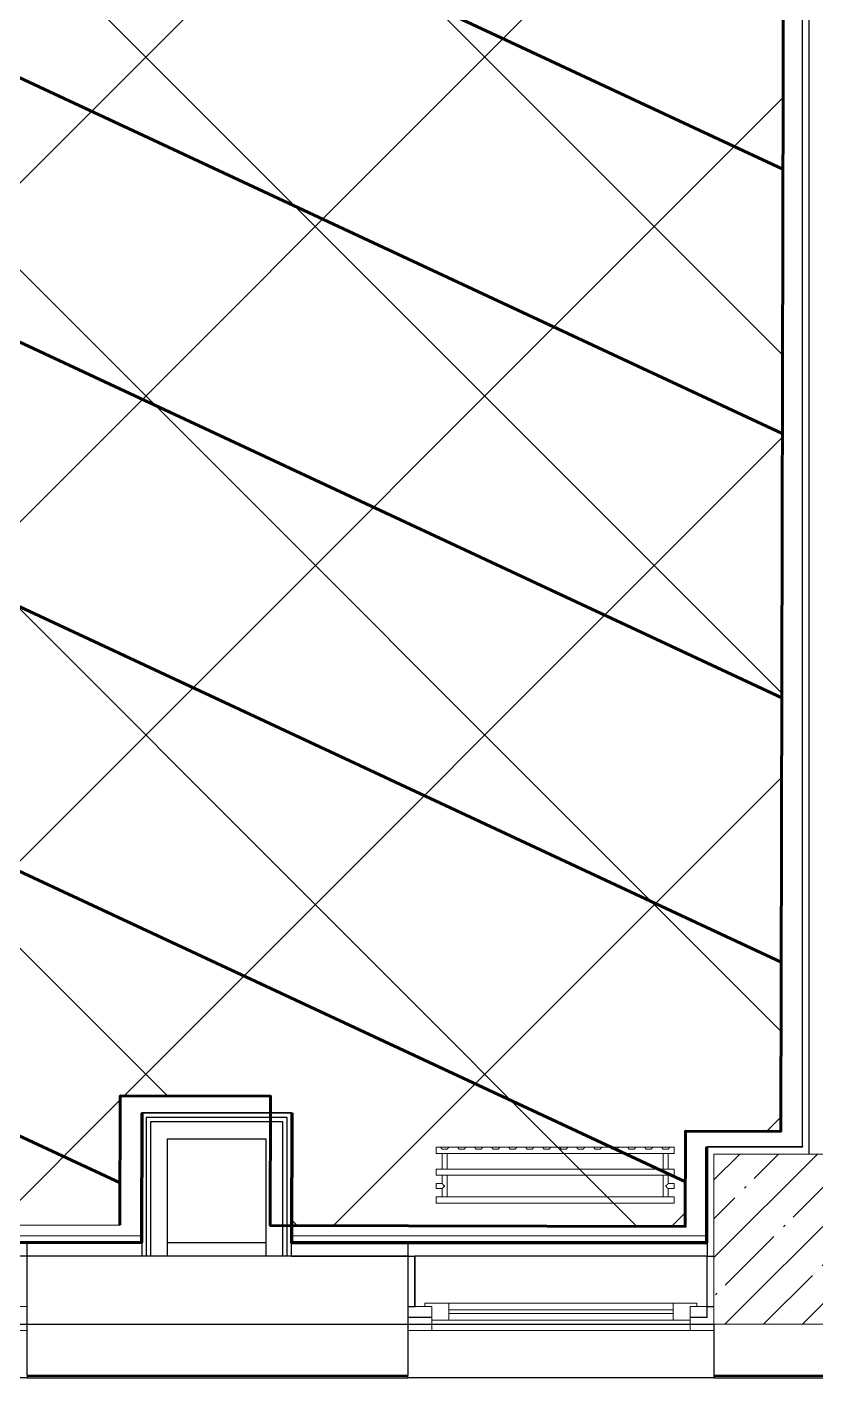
# Model space of a CAD drawing. Header units: millimetres. Extents: x -164500 to 426394, y -23753 to 102118.
# Drawn here: x 36035 to 38355, y -394 to 3577 of the extents above; entities that cross this region are included whole.
import ezdxf

# ---------------------------------------------------------------- set-up
doc = ezdxf.new("R2010")
doc.units = ezdxf.units.MM
for name, color, linetype, lineweight in [('0) шлифовка', 5, 'Continuous', 60), ('1.4) Плинтус ПЛ-4', 6, 'Continuous', 60), ('5.3) Л-7 Линолеум 4 вып', 230, 'Continuous', 30), ('7.7) Плинтус', 222, 'Continuous', 90), ('A-FLOR', 7, 'Continuous', 9), ('A-GLAZ', 7, 'Continuous', 9), ('A-GLAZ-1', 7, 'Continuous', 5), ('S-COLS-1', 7, 'Continuous', 5)]:
    doc.layers.add(name, color=color, linetype=linetype, lineweight=lineweight)
doc.layers.add('2) защита вин плитк', color=6, linetype='Continuous')
doc.layers.add('3.2.3) П-9', color=5, linetype='Continuous')
doc.layers.add('M-EQPM-1', color=7, linetype='Continuous', lineweight=9, true_color=0xb2b2b2)

# ---------------------------------------------------------------- blocks, each defined once
blk = doc.blocks.new('120_Окно_СКБ_2Ст - 120_Окно_СКБ_2Ст 2100х2500 _мал створка справа_-V53-Объем проектирования 1 этажа')
at = {"layer": 'A-GLAZ'}
for p, q in [((-1050, -127), (-1050, -57)), ((-1050, -57), (-980, -57)), ((-980, -57), (-980, -127)), ((150, -127), (150, -57)), ((150, -57), (220, -57)), ((220, -57), (220, -127)), ((980, -127), (980, -57)), ((980, -57), (1050, -57)), ((1050, -57), (1050, -127)), ((150, -87), (-980, -87)), ((-980, -87), (-980, -127)), ((-930, -137), (-930, -87)), ((100, -137), (100, -87)), ((150, -127), (150, -87)), ((980, -87), (220, -87)), ((220, -87), (220, -127)), ((270, -137), (270, -87)), ((930, -137), (930, -87)), ((980, -127), (980, -87)), ((-980, -127), (-1050, -127)), ((-980, -127), (-1000, -127)), ((-1000, -127), (-1000, -137)), ((-1000, -137), (170, -137)), ((170, -137), (-1000, -137)), ((220, -127), (150, -127)), ((170, -127), (150, -127)), ((170, -137), (170, -127)), ((220, -127), (200, -127)), ((200, -127), (200, -137)), ((200, -137), (1000, -137)), ((1000, -137), (200, -137)), ((1050, -127), (980, -127)), ((1000, -127), (980, -127)), ((1000, -137), (1000, -127))]:
    blk.add_line(p, q, dxfattribs=at)
at = {"layer": 'A-GLAZ-1'}
for p, q in [((1050, -57), (-1050, -57)), ((-930, -107), (100, -107)), ((100, -117), (-930, -117)), ((270, -107), (930, -107)), ((930, -117), (270, -117)), ((-1030, -127), (-1000, -127)), ((170.7, -127), (200, -127)), ((1000, -127), (1030, -127))]:
    blk.add_line(p, q, dxfattribs=at)
blk = doc.blocks.new('BSC_Колонна _Прямоугольная - 500х500-V96-Объем проектирования 1 этажа')
at = {"layer": 'S-COLS-1'}
h = blk.add_hatch(dxfattribs=at)
h.set_pattern_fill('FP_112', color=256, style=0, pattern_type=2)
h.set_pattern_definition([(45, (-38240, -150), (-114.04925, 114.04925), []), (45, (-38125.95, -150), (-114.04925, 114.04925), [201.613, -40.323, 6.706, -33.617])])
h.paths.add_polyline_path([(-250, -250), (250, -250), (250, 250), (-250, 250), (-250, -230.5)])
for p, q in [((250, 250), (-250, 250)), ((-250, 250), (-250, -250)), ((250, -250), (250, 250)), ((-250, -250), (250, -250))]:
    blk.add_line(p, q, dxfattribs=at)
blk = doc.blocks.new('120_Окно_СКБ_1Ст - 120_Окно_СКБ_1Ст 900х2500_h_-V152-Объем проектирования 1 этажа')
at = {"layer": 'A-GLAZ'}
for p, q in [((-450, -127), (-450, -57)), ((-450, -57), (-380, -57)), ((-380, -57), (-380, -127)), ((380, -127), (380, -57)), ((380, -57), (450, -57)), ((450, -57), (450, -127)), ((380, -87), (-380, -87)), ((-380, -87), (-380, -127)), ((-330, -137), (-330, -87)), ((330, -137), (330, -87)), ((380, -127), (380, -87)), ((-380, -127), (-450, -127)), ((-380, -127), (-400, -127)), ((-400, -127), (-400, -137)), ((-400, -137), (400, -137)), ((400, -137), (-400, -137)), ((450, -127), (380, -127)), ((400, -127), (380, -127)), ((400, -137), (400, -127))]:
    blk.add_line(p, q, dxfattribs=at)
at = {"layer": 'A-GLAZ-1'}
for p, q in [((450, -57), (-450, -57)), ((-330, -107), (330, -107)), ((330, -117), (-330, -117)), ((-430, -127), (-400, -127)), ((400, -127), (430, -127))]:
    blk.add_line(p, q, dxfattribs=at)
blk = doc.blocks.new('radiator_prado_classic_z_tip_30_po exemplyaru - Classic Z Тип 30-500-V225-Объем проектирования 1 этажа')
at = {"layer": 'M-EQPM-1'}
for p, q in [((0, 228), (0, 210)), ((700, 228), (0, 228)), ((0, 210), (0, 228)), ((0, 228), (12.5, 228)), ((0, 210), (700, 210)), ((17.8, 210), (0, 210)), ((12.5, 228), (37.5, 228)), ((37.5, 228), (12.5, 228)), ((12.5, 228), (37.5, 228)), ((12.5, 228), (17.5, 223)), ((12.5, 228), (17.5, 223)), ((32.5, 223), (17.5, 223)), ((17.5, 223), (32.5, 223)), ((17.5, 210), (17.5, 164)), ((17.5, 210), (17.5, 164)), ((17.8, 210), (17.5, 210)), ((17.5, 210), (17.8, 210)), ((17.8, 210), (17.5, 210)), ((17.5, 210), (32.5, 210)), ((32.2, 210), (17.8, 210)), ((17.8, 210), (30.3, 210)), ((30.3, 210), (17.8, 210)), ((30.3, 210), (32.2, 210)), ((32.2, 210), (30.3, 210)), ((32.5, 210), (32.2, 210)), ((32.2, 210), (32.5, 210)), ((32.5, 210), (32.2, 210)), ((667.8, 210), (32.2, 210)), ((32.5, 223), (37.5, 228)), ((37.5, 228), (32.5, 223)), ((32.5, 164), (32.5, 210)), ((32.5, 164), (32.5, 210)), ((37.5, 228), (62.5, 228)), ((62.5, 228), (87.5, 228)), ((87.5, 228), (62.5, 228)), ((62.5, 228), (87.5, 228)), ((62.5, 228), (67.5, 223)), ((62.5, 228), (67.5, 223)), ((82.5, 223), (67.5, 223)), ((67.5, 223), (82.5, 223)), ((82.5, 223), (87.5, 228)), ((87.5, 228), (82.5, 223)), ((87.5, 228), (112.5, 228)), ((112.5, 228), (137.5, 228)), ((137.5, 228), (112.5, 228)), ((112.5, 228), (137.5, 228)), ((112.5, 228), (117.5, 223)), ((112.5, 228), (117.5, 223)), ((132.5, 223), (117.5, 223)), ((117.5, 223), (132.5, 223)), ((132.5, 223), (137.5, 228)), ((137.5, 228), (132.5, 223)), ((137.5, 228), (162.5, 228)), ((162.5, 228), (187.5, 228)), ((187.5, 228), (162.5, 228)), ((162.5, 228), (187.5, 228)), ((162.5, 228), (167.5, 223)), ((162.5, 228), (167.5, 223)), ((182.5, 223), (167.5, 223)), ((167.5, 223), (182.5, 223)), ((182.5, 223), (187.5, 228)), ((187.5, 228), (182.5, 223)), ((187.5, 228), (212.5, 228)), ((212.5, 228), (237.5, 228)), ((237.5, 228), (212.5, 228)), ((212.5, 228), (237.5, 228)), ((212.5, 228), (217.5, 223)), ((212.5, 228), (217.5, 223)), ((232.5, 223), (217.5, 223)), ((217.5, 223), (232.5, 223)), ((232.5, 223), (237.5, 228)), ((237.5, 228), (232.5, 223)), ((237.5, 228), (262.5, 228)), ((262.5, 228), (287.5, 228)), ((287.5, 228), (262.5, 228)), ((262.5, 228), (287.5, 228)), ((262.5, 228), (267.5, 223)), ((262.5, 228), (267.5, 223)), ((282.5, 223), (267.5, 223)), ((267.5, 223), (282.5, 223)), ((282.5, 223), (287.5, 228)), ((287.5, 228), (282.5, 223)), ((287.5, 228), (312.5, 228)), ((312.5, 228), (337.5, 228)), ((337.5, 228), (312.5, 228)), ((312.5, 228), (337.5, 228)), ((312.5, 228), (317.5, 223)), ((312.5, 228), (317.5, 223)), ((332.5, 223), (317.5, 223)), ((317.5, 223), (332.5, 223)), ((332.5, 223), (337.5, 228)), ((337.5, 228), (332.5, 223)), ((337.5, 228), (362.5, 228)), ((362.5, 228), (387.5, 228)), ((387.5, 228), (362.5, 228)), ((362.5, 228), (387.5, 228)), ((362.5, 228), (367.5, 223)), ((362.5, 228), (367.5, 223)), ((382.5, 223), (367.5, 223)), ((367.5, 223), (382.5, 223)), ((382.5, 223), (387.5, 228)), ((387.5, 228), (382.5, 223)), ((387.5, 228), (412.5, 228)), ((412.5, 228), (437.5, 228)), ((437.5, 228), (412.5, 228)), ((412.5, 228), (437.5, 228)), ((412.5, 228), (417.5, 223)), ((412.5, 228), (417.5, 223)), ((432.5, 223), (417.5, 223)), ((417.5, 223), (432.5, 223)), ((432.5, 223), (437.5, 228)), ((437.5, 228), (432.5, 223)), ((437.5, 228), (462.5, 228)), ((462.5, 228), (487.5, 228)), ((487.5, 228), (462.5, 228)), ((462.5, 228), (487.5, 228)), ((462.5, 228), (467.5, 223)), ((462.5, 228), (467.5, 223)), ((482.5, 223), (467.5, 223)), ((467.5, 223), (482.5, 223)), ((482.5, 223), (487.5, 228)), ((487.5, 228), (482.5, 223)), ((487.5, 228), (512.5, 228)), ((512.5, 228), (537.5, 228)), ((537.5, 228), (512.5, 228)), ((512.5, 228), (537.5, 228)), ((512.5, 228), (517.5, 223)), ((512.5, 228), (517.5, 223)), ((532.5, 223), (517.5, 223)), ((517.5, 223), (532.5, 223)), ((532.5, 223), (537.5, 228)), ((537.5, 228), (532.5, 223)), ((537.5, 228), (562.5, 228)), ((562.5, 228), (587.5, 228)), ((587.5, 228), (562.5, 228)), ((562.5, 228), (587.5, 228)), ((562.5, 228), (567.5, 223)), ((562.5, 228), (567.5, 223)), ((582.5, 223), (567.5, 223)), ((567.5, 223), (582.5, 223)), ((582.5, 223), (587.5, 228)), ((587.5, 228), (582.5, 223)), ((587.5, 228), (612.5, 228)), ((612.5, 228), (637.5, 228)), ((637.5, 228), (612.5, 228)), ((612.5, 228), (637.5, 228)), ((612.5, 228), (617.5, 223)), ((617.5, 223), (612.5, 228)), ((632.5, 223), (617.5, 223)), ((617.5, 223), (632.5, 223)), ((632.5, 223), (637.5, 228)), ((637.5, 228), (632.5, 223)), ((637.5, 228), (662.5, 228)), ((662.5, 228), (687.5, 228)), ((687.5, 228), (662.5, 228)), ((662.5, 228), (687.5, 228)), ((662.5, 228), (667.5, 223)), ((662.5, 228), (667.5, 223)), ((682.5, 223), (667.5, 223)), ((667.5, 223), (682.5, 223)), ((667.5, 210), (667.5, 164)), ((667.5, 210), (667.5, 164)), ((667.8, 210), (667.5, 210)), ((667.5, 210), (682.5, 210)), ((667.8, 210), (667.5, 210)), ((667.5, 210), (667.8, 210)), ((668.5, 210), (667.8, 210)), ((682.2, 210), (667.8, 210)), ((667.8, 210), (682.2, 210)), ((669.7, 210), (668.5, 210)), ((671.2, 210), (669.7, 210)), ((673.1, 210), (671.2, 210)), ((682.2, 210), (673.1, 210)), ((682.5, 210), (682.2, 210)), ((682.5, 210), (682.2, 210)), ((682.2, 210), (682.5, 210)), ((700, 210), (682.2, 210)), ((682.5, 223), (687.5, 228)), ((687.5, 228), (682.5, 223)), ((682.5, 164), (682.5, 210)), ((682.5, 164), (682.5, 210)), ((687.5, 228), (700, 228)), ((700, 210), (700, 228)), ((700, 228), (700, 210)), ((700, 164), (0, 164)), ((0, 164), (0, 146)), ((0, 146), (0, 164)), ((0, 164), (17.8, 164)), ((17.8, 164), (17.5, 164)), ((17.5, 164), (17.8, 164)), ((17.8, 164), (17.5, 164)), ((17.5, 164), (32.5, 164)), ((32.2, 164), (17.8, 164)), ((17.8, 164), (19.7, 164)), ((19.7, 164), (17.8, 164)), ((19.7, 164), (32.2, 164)), ((21.3, 164), (19.7, 164)), ((23.1, 164), (21.3, 164)), ((32.2, 164), (23.1, 164)), ((32.5, 164), (32.2, 164)), ((32.2, 164), (32.5, 164)), ((32.5, 164), (32.2, 164)), ((32.2, 164), (667.8, 164)), ((667.8, 164), (667.5, 164)), ((667.5, 164), (682.5, 164)), ((667.8, 164), (667.5, 164)), ((667.5, 164), (667.8, 164)), ((671.2, 164), (667.8, 164)), ((682.2, 164), (667.8, 164)), ((667.8, 164), (669.7, 164)), ((669.7, 164), (673.1, 164)), ((675, 164), (671.2, 164)), ((673.1, 164), (682.2, 164)), ((678.7, 164), (675, 164)), ((682.2, 164), (678.7, 164)), ((682.5, 164), (682.2, 164)), ((682.5, 164), (682.2, 164)), ((682.2, 164), (682.5, 164)), ((682.2, 164), (700, 164)), ((700, 146), (700, 164)), ((700, 164), (700, 146)), ((0, 146), (700, 146)), ((18.5, 146), (0, 146)), ((17.5, 121.5), (0, 121.5)), ((17.5, 121.5), (0, 121.5)), ((0, 121.5), (0, 120.5)), ((0, 106.5), (0, 121.5)), ((0, 120.5), (0, 107.5)), ((0, 120.5), (0, 119.3)), ((0, 114), (0, 120.5)), ((0, 120.5), (0, 120.5)), ((0, 119.3), (0, 117.8)), ((17.5, 146), (17.5, 121.5)), ((17.5, 146), (17.5, 121.5)), ((17.5, 146), (18.5, 146)), ((18.5, 146), (17.5, 146)), ((17.5, 146), (18.5, 146)), ((32.5, 146), (17.5, 146)), ((18.5, 146), (32.2, 146)), ((31.5, 146), (18.5, 146)), ((18.5, 146), (26.9, 146)), ((26.9, 146), (30.3, 146)), ((30.3, 146), (32.2, 146)), ((32.2, 146), (31.5, 146)), ((32.2, 146), (32.5, 146)), ((32.5, 146), (32.2, 146)), ((32.2, 146), (32.5, 146)), ((667.8, 146), (32.2, 146)), ((32.5, 82), (32.5, 146)), ((32.5, 82), (32.5, 146)), ((667.5, 146), (667.5, 82)), ((667.5, 146), (667.5, 82)), ((667.5, 146), (667.8, 146)), ((682.5, 146), (667.5, 146)), ((667.5, 146), (667.8, 146)), ((667.8, 146), (667.5, 146)), ((667.8, 146), (680.3, 146)), ((667.8, 146), (681.5, 146)), ((669.7, 146), (667.8, 146)), ((673.1, 146), (669.7, 146)), ((675, 146), (673.1, 146)), ((678.7, 146), (675, 146)), ((680.3, 146), (678.7, 146)), ((680.3, 146), (681.5, 146)), ((681.5, 146), (680.3, 146)), ((681.5, 146), (682.5, 146)), ((681.5, 146), (682.5, 146)), ((682.5, 146), (681.5, 146)), ((700, 146), (681.5, 146)), ((682.5, 121.5), (682.5, 146)), ((682.5, 121.5), (682.5, 146)), ((700, 121.5), (682.5, 121.5)), ((700, 121.5), (682.5, 121.5)), ((700, 121.5), (700, 106.5)), ((700, 120.5), (700, 121.5)), ((700, 121.5), (700, 120.5)), ((700, 120.5), (700, 121.5)), ((700, 107.5), (700, 120.5)), ((700, 120.5), (700, 107.5)), ((700, 107.5), (700, 120.5)), ((0, 117.8), (0, 114)), ((0, 114), (0, 110.3)), ((0, 107.5), (0, 114)), ((0, 110.3), (0, 108.7)), ((0, 108.7), (0, 107.5)), ((0, 107.5), (0, 106.5)), ((0, 107.5), (0, 107.5)), ((0, 106.5), (17.5, 106.5)), ((0, 106.5), (17.5, 106.5)), ((700, 82), (0, 82)), ((0, 82), (0, 64)), ((0, 64), (0, 82)), ((0, 82), (18.5, 82)), ((17.5, 106.5), (17.5, 82)), ((17.5, 106.5), (17.5, 82)), ((18.5, 82), (17.5, 82)), ((17.5, 82), (18.5, 82)), ((18.5, 82), (17.5, 82)), ((17.5, 82), (32.5, 82)), ((32.2, 82), (18.5, 82)), ((18.5, 82), (19.7, 82)), ((19.7, 82), (18.5, 82)), ((19.7, 82), (32.2, 82)), ((32.2, 82), (19.7, 82)), ((32.5, 82), (32.2, 82)), ((32.2, 82), (32.5, 82)), ((32.5, 82), (32.2, 82)), ((32.2, 82), (667.8, 82)), ((667.8, 82), (667.5, 82)), ((667.5, 82), (682.5, 82)), ((667.8, 82), (667.5, 82)), ((667.5, 82), (667.8, 82)), ((681.5, 82), (667.8, 82)), ((681.5, 82), (667.8, 82)), ((667.8, 82), (681.5, 82)), ((682.5, 82), (681.5, 82)), ((682.5, 82), (681.5, 82)), ((681.5, 82), (682.5, 82)), ((681.5, 82), (700, 82)), ((682.5, 82), (682.5, 106.5)), ((682.5, 106.5), (700, 106.5)), ((682.5, 82), (682.5, 106.5)), ((682.5, 106.5), (700, 106.5)), ((700, 106.5), (700, 107.5)), ((700, 107.5), (700, 106.5)), ((700, 106.5), (700, 107.5)), ((700, 64), (700, 82)), ((700, 82), (700, 64)), ((700, 64), (0, 64)), ((0, 64), (700, 64))]:
    blk.add_line(p, q, dxfattribs=at)
for points, knots in [([(18.5, 120.5), (18.4, 120.6), (18.3, 120.7), (18.1, 120.9), (17.9, 121.1), (17.8, 121.2), (17.7, 121.3), (17.5, 121.5), (17.5, 121.5), (17.5, 121.5)], [0.7142857, 0.7142857, 0.7142857, 0.7142857, 0.75, 0.7857143, 0.8214286, 0.8571429, 0.8928571, 0.9285714, 1, 1, 1, 1]), ([(17.5, 121.5), (17.5, 121.5), (17.5, 121.5), (17.7, 121.3), (17.8, 121.2), (17.9, 121.1), (18.1, 120.9), (18.3, 120.7), (18.4, 120.6), (18.5, 120.5)], [0, 0, 0, 0, 0.0714286, 0.1071429, 0.1428571, 0.1785714, 0.2142857, 0.25, 0.2857143, 0.2857143, 0.2857143, 0.2857143]), ([(17.5, 121.5), (17.5, 121.5), (17.5, 121.5), (17.7, 121.3), (17.8, 121.2), (17.9, 121.1), (18.1, 120.9), (18.3, 120.7), (18.4, 120.6), (18.5, 120.5)], [0, 0, 0, 0, 0.0714286, 0.1071429, 0.1428571, 0.1785714, 0.2142857, 0.25, 0.2857143, 0.2857143, 0.2857143, 0.2857143]), ([(25, 114), (24.5, 114.5), (23.6, 115.4), (22.4, 116.6), (21.6, 117.4), (21.1, 117.9), (20.8, 118.2), (20.5, 118.5), (20.2, 118.8), (19.8, 119.1), (19.6, 119.4), (19.3, 119.7), (19, 120), (18.7, 120.3), (18.5, 120.5), (18.3, 120.7), (18.1, 120.9), (17.9, 121.1), (17.8, 121.2), (17.7, 121.3), (17.5, 121.5), (17.5, 121.5), (17.5, 121.5)], [0, 0, 0, 0, 0.142857, 0.285714, 0.357143, 0.392857, 0.428571, 0.464286, 0.5, 0.535714, 0.571429, 0.607143, 0.642857, 0.678571, 0.714286, 0.75, 0.785714, 0.821429, 0.857143, 0.892857, 0.928571, 1, 1, 1, 1]), ([(22.1, 116.9), (21.9, 117.1), (21.6, 117.4), (21.1, 117.9), (20.8, 118.2), (20.5, 118.5), (20.2, 118.8), (19.9, 119.2), (19.7, 119.3), (19.6, 119.4)], [0.2857143, 0.2857143, 0.2857143, 0.2857143, 0.3571429, 0.3928571, 0.4285714, 0.4642857, 0.5, 0.5357143, 0.5714286, 0.5714286, 0.5714286, 0.5714286]), ([(19.6, 119.4), (19.7, 119.3), (19.9, 119.2), (20.3, 118.7), (20.7, 118.3), (21.1, 117.9), (21.6, 117.4), (21.9, 117.1), (22.1, 116.9)], [0.4285714, 0.4285714, 0.4285714, 0.4285714, 0.4642857, 0.5, 0.5714286, 0.6071429, 0.6428571, 0.7142857, 0.7142857, 0.7142857, 0.7142857]), ([(19.6, 119.4), (19.7, 119.3), (19.8, 119.1), (20.3, 118.7), (20.7, 118.3), (21.1, 117.9), (21.6, 117.4), (21.9, 117.1), (22.1, 116.9)], [0.4285714, 0.4285714, 0.4285714, 0.4285714, 0.4642857, 0.5, 0.5714286, 0.6071429, 0.6428571, 0.7142857, 0.7142857, 0.7142857, 0.7142857]), ([(675, 114), (675.5, 114.5), (676.4, 115.4), (677.6, 116.6), (678.4, 117.4), (678.9, 117.9), (679.2, 118.2), (679.5, 118.5), (679.8, 118.8), (680.1, 119.2), (680.4, 119.4), (680.7, 119.7), (681, 120), (681.3, 120.3), (681.5, 120.5), (681.7, 120.7), (681.9, 120.9), (682.1, 121.1), (682.2, 121.2), (682.3, 121.3), (682.5, 121.5), (682.5, 121.5), (682.5, 121.5)], [0, 0, 0, 0, 0.142857, 0.285714, 0.357143, 0.392857, 0.428571, 0.464286, 0.5, 0.535714, 0.571429, 0.607143, 0.642857, 0.678571, 0.714286, 0.75, 0.785714, 0.821429, 0.857143, 0.892857, 0.928571, 1, 1, 1, 1]), ([(677.9, 116.9), (678.1, 117.1), (678.4, 117.4), (678.9, 117.9), (679.2, 118.2), (679.5, 118.5), (679.8, 118.8), (680.1, 119.2), (680.3, 119.3), (680.4, 119.4)], [0.2857143, 0.2857143, 0.2857143, 0.2857143, 0.3571429, 0.3928571, 0.4285714, 0.4642857, 0.5, 0.5357143, 0.5714286, 0.5714286, 0.5714286, 0.5714286]), ([(680.4, 119.4), (680.3, 119.3), (680.1, 119.2), (679.7, 118.7), (679.4, 118.4), (679.2, 118.2)], [0.4285714, 0.4285714, 0.4285714, 0.4285714, 0.4642857, 0.5, 0.5714286, 0.5714286, 0.5714286, 0.5714286]), ([(680.4, 119.4), (680.3, 119.3), (680.1, 119.2), (679.7, 118.7), (679.4, 118.4), (679.2, 118.2)], [0.4285714, 0.4285714, 0.4285714, 0.4285714, 0.4642857, 0.5, 0.5714286, 0.5714286, 0.5714286, 0.5714286]), ([(682.5, 121.5), (682.5, 121.5), (682.5, 121.5), (682.3, 121.3), (682.2, 121.2), (682.1, 121.1), (681.9, 120.9), (681.7, 120.7), (681.6, 120.6), (681.5, 120.5)], [0, 0, 0, 0, 0.0714286, 0.1071429, 0.1428571, 0.1785714, 0.2142857, 0.25, 0.2857143, 0.2857143, 0.2857143, 0.2857143]), ([(682.5, 121.5), (682.5, 121.5), (682.5, 121.5), (682.3, 121.3), (682.2, 121.2), (682.1, 121.1), (681.9, 120.9), (681.7, 120.7), (681.6, 120.6), (681.5, 120.5)], [0, 0, 0, 0, 0.0714286, 0.1071429, 0.1428571, 0.1785714, 0.2142857, 0.25, 0.2857143, 0.2857143, 0.2857143, 0.2857143]), ([(681.5, 120.5), (681.6, 120.6), (681.7, 120.7), (681.9, 120.9), (682.1, 121.1), (682.2, 121.2), (682.3, 121.3), (682.5, 121.5), (682.5, 121.5), (682.5, 121.5)], [0.7142857, 0.7142857, 0.7142857, 0.7142857, 0.75, 0.7857143, 0.8214286, 0.8571429, 0.8928571, 0.9285714, 1, 1, 1, 1]), ([(17.5, 106.5), (17.5, 106.5), (17.5, 106.5), (17.7, 106.7), (17.8, 106.8), (17.9, 106.9), (18.1, 107.1), (18.3, 107.3), (18.5, 107.5), (18.7, 107.7), (19, 108), (19.3, 108.3), (19.6, 108.6), (19.8, 108.9), (20.3, 109.3), (20.7, 109.7), (21.1, 110.1), (21.6, 110.6), (22.4, 111.4), (23.6, 112.6), (24.5, 113.5), (25, 114)], [0, 0, 0, 0, 0.071429, 0.107143, 0.142857, 0.178571, 0.214286, 0.25, 0.285714, 0.321429, 0.357143, 0.392857, 0.428571, 0.464286, 0.5, 0.571429, 0.607143, 0.642857, 0.714286, 0.857143, 1, 1, 1, 1]), ([(17.5, 106.5), (17.5, 106.5), (17.5, 106.5), (17.7, 106.7), (17.8, 106.8), (17.9, 106.9), (18.1, 107.1), (18.3, 107.3), (18.4, 107.4), (18.5, 107.5)], [0, 0, 0, 0, 0.0714286, 0.1071429, 0.1428571, 0.1785714, 0.2142857, 0.25, 0.2857143, 0.2857143, 0.2857143, 0.2857143]), ([(18.5, 107.5), (18.4, 107.4), (18.3, 107.3), (18.1, 107.1), (17.9, 106.9), (17.8, 106.8), (17.7, 106.7), (17.5, 106.5), (17.5, 106.5), (17.5, 106.5)], [0.7142857, 0.7142857, 0.7142857, 0.7142857, 0.75, 0.7857143, 0.8214286, 0.8571429, 0.8928571, 0.9285714, 1, 1, 1, 1]), ([(18.5, 107.5), (18.4, 107.4), (18.3, 107.3), (18.1, 107.1), (17.9, 106.9), (17.8, 106.8), (17.7, 106.7), (17.5, 106.5), (17.5, 106.5), (17.5, 106.5)], [0.7142857, 0.7142857, 0.7142857, 0.7142857, 0.75, 0.7857143, 0.8214286, 0.8571429, 0.8928571, 0.9285714, 1, 1, 1, 1]), ([(19.6, 108.6), (19.7, 108.7), (19.9, 108.8), (20.3, 109.3), (20.7, 109.7), (21.1, 110.1), (21.6, 110.6), (21.9, 110.9), (22.1, 111.1)], [0.4285714, 0.4285714, 0.4285714, 0.4285714, 0.4642857, 0.5, 0.5714286, 0.6071429, 0.6428571, 0.7142857, 0.7142857, 0.7142857, 0.7142857]), ([(22.1, 111.1), (21.9, 110.9), (21.6, 110.6), (21.1, 110.1), (20.8, 109.8), (20.5, 109.5), (20.2, 109.2), (19.9, 108.8), (19.7, 108.7), (19.6, 108.6)], [0.2857143, 0.2857143, 0.2857143, 0.2857143, 0.3571429, 0.3928571, 0.4285714, 0.4642857, 0.5, 0.5357143, 0.5714286, 0.5714286, 0.5714286, 0.5714286]), ([(22.1, 111.1), (21.9, 110.9), (21.6, 110.6), (21.1, 110.1), (20.8, 109.8), (20.5, 109.5), (20.2, 109.2), (19.8, 108.9), (19.7, 108.7), (19.6, 108.6)], [0.2857143, 0.2857143, 0.2857143, 0.2857143, 0.3571429, 0.3928571, 0.4285714, 0.4642857, 0.5, 0.5357143, 0.5714286, 0.5714286, 0.5714286, 0.5714286]), ([(682.5, 106.5), (682.5, 106.5), (682.5, 106.5), (682.3, 106.7), (682.2, 106.8), (682.1, 106.9), (681.9, 107.1), (681.7, 107.3), (681.5, 107.5), (681.3, 107.7), (681, 108), (680.7, 108.3), (680.4, 108.6), (680.1, 108.8), (679.7, 109.3), (679.3, 109.7), (678.9, 110.1), (678.4, 110.6), (677.6, 111.4), (676.4, 112.6), (675.5, 113.5), (675, 114)], [0, 0, 0, 0, 0.071429, 0.107143, 0.142857, 0.178571, 0.214286, 0.25, 0.285714, 0.321429, 0.357143, 0.392857, 0.428571, 0.464286, 0.5, 0.571429, 0.607143, 0.642857, 0.714286, 0.857143, 1, 1, 1, 1]), ([(679.2, 118.2), (679.1, 118.1), (678.9, 117.9), (678.4, 117.4), (678.1, 117.1), (677.9, 116.9)], [0.5714286, 0.5714286, 0.5714286, 0.5714286, 0.6071429, 0.6428571, 0.7142857, 0.7142857, 0.7142857, 0.7142857]), ([(679.2, 118.2), (679.1, 118.1), (678.9, 117.9), (678.4, 117.4), (678.1, 117.1), (677.9, 116.9)], [0.5714286, 0.5714286, 0.5714286, 0.5714286, 0.6071429, 0.6428571, 0.7142857, 0.7142857, 0.7142857, 0.7142857]), ([(677.9, 111.1), (678.1, 110.9), (678.4, 110.6), (678.9, 110.1), (679.2, 109.8), (679.5, 109.5), (679.8, 109.2), (680.1, 108.8), (680.3, 108.7), (680.4, 108.6)], [0.2857143, 0.2857143, 0.2857143, 0.2857143, 0.3571429, 0.3928571, 0.4285714, 0.4642857, 0.5, 0.5357143, 0.5714286, 0.5714286, 0.5714286, 0.5714286]), ([(677.9, 111.1), (678.1, 110.9), (678.4, 110.6), (678.9, 110.1), (679.2, 109.8), (679.5, 109.5), (679.8, 109.2), (680.1, 108.8), (680.3, 108.7), (680.4, 108.6)], [0.2857143, 0.2857143, 0.2857143, 0.2857143, 0.3571429, 0.3928571, 0.4285714, 0.4642857, 0.5, 0.5357143, 0.5714286, 0.5714286, 0.5714286, 0.5714286]), ([(680.4, 108.6), (680.3, 108.7), (680.1, 108.8), (679.7, 109.3), (679.3, 109.7), (678.9, 110.1), (678.4, 110.6), (678.1, 110.9), (677.9, 111.1)], [0.4285714, 0.4285714, 0.4285714, 0.4285714, 0.4642857, 0.5, 0.5714286, 0.6071429, 0.6428571, 0.7142857, 0.7142857, 0.7142857, 0.7142857]), ([(681.5, 107.5), (681.6, 107.4), (681.7, 107.3), (681.9, 107.1), (682.1, 106.9), (682.2, 106.8), (682.3, 106.7), (682.5, 106.5), (682.5, 106.5), (682.5, 106.5)], [0.7142857, 0.7142857, 0.7142857, 0.7142857, 0.75, 0.7857143, 0.8214286, 0.8571429, 0.8928571, 0.9285714, 1, 1, 1, 1]), ([(681.5, 107.5), (681.6, 107.4), (681.7, 107.3), (681.9, 107.1), (682.1, 106.9), (682.2, 106.8), (682.3, 106.7), (682.5, 106.5), (682.5, 106.5), (682.5, 106.5)], [0.7142857, 0.7142857, 0.7142857, 0.7142857, 0.75, 0.7857143, 0.8214286, 0.8571429, 0.8928571, 0.9285714, 1, 1, 1, 1]), ([(682.5, 106.5), (682.5, 106.5), (682.5, 106.5), (682.3, 106.7), (682.2, 106.8), (682.1, 106.9), (681.9, 107.1), (681.7, 107.3), (681.6, 107.4), (681.5, 107.5)], [0, 0, 0, 0, 0.0714286, 0.1071429, 0.1428571, 0.1785714, 0.2142857, 0.25, 0.2857143, 0.2857143, 0.2857143, 0.2857143])]:
    blk.add_open_spline(points, degree=3, knots=knots, dxfattribs=at)
for points in [[(19.6, 119.4), (19.5, 119.5), (19.3, 119.7), (19, 120), (18.7, 120.3), (18.6, 120.4), (18.5, 120.5)], [(18.5, 120.5), (18.6, 120.4), (18.7, 120.3), (19, 120), (19.3, 119.7), (19.5, 119.5), (19.6, 119.4)], [(18.5, 120.5), (18.6, 120.4), (18.7, 120.3), (19, 120), (19.3, 119.7), (19.5, 119.5), (19.6, 119.4)], [(681.5, 120.5), (681.4, 120.4), (681.3, 120.3), (681, 120), (680.7, 119.7), (680.5, 119.5), (680.4, 119.4)], [(681.5, 120.5), (681.4, 120.4), (681.3, 120.3), (681, 120), (680.7, 119.7), (680.5, 119.5), (680.4, 119.4)], [(680.4, 119.4), (680.5, 119.5), (680.7, 119.7), (681, 120), (681.3, 120.3), (681.4, 120.4), (681.5, 120.5)], [(18.5, 107.5), (18.6, 107.6), (18.7, 107.7), (19, 108), (19.3, 108.3), (19.5, 108.5), (19.6, 108.6)], [(19.6, 108.6), (19.5, 108.5), (19.3, 108.3), (19, 108), (18.7, 107.7), (18.6, 107.6), (18.5, 107.5)], [(19.6, 108.6), (19.5, 108.5), (19.3, 108.3), (19, 108), (18.7, 107.7), (18.6, 107.6), (18.5, 107.5)], [(25, 114), (24.5, 114.5), (23.6, 115.4), (22.6, 116.4), (22.1, 116.9)], [(22.1, 116.9), (22.6, 116.4), (23.6, 115.4), (24.5, 114.5), (25, 114)], [(22.1, 116.9), (22.6, 116.4), (23.6, 115.4), (24.5, 114.5), (25, 114)], [(22.1, 111.1), (22.6, 111.6), (23.6, 112.6), (24.5, 113.5), (25, 114)], [(25, 114), (24.5, 113.5), (23.6, 112.6), (22.6, 111.6), (22.1, 111.1)], [(25, 114), (24.5, 113.5), (23.6, 112.6), (22.6, 111.6), (22.1, 111.1)], [(677.9, 116.9), (677.4, 116.4), (676.4, 115.4), (675.5, 114.5), (675, 114)], [(677.9, 116.9), (677.4, 116.4), (676.4, 115.4), (675.5, 114.5), (675, 114)], [(675, 114), (675.5, 114.5), (676.4, 115.4), (677.4, 116.4), (677.9, 116.9)], [(675, 114), (675.5, 113.5), (676.4, 112.6), (677.4, 111.6), (677.9, 111.1)], [(675, 114), (675.5, 113.5), (676.4, 112.6), (677.4, 111.6), (677.9, 111.1)], [(677.9, 111.1), (677.4, 111.6), (676.4, 112.6), (675.5, 113.5), (675, 114)], [(680.4, 108.6), (680.5, 108.5), (680.7, 108.3), (681, 108), (681.3, 107.7), (681.4, 107.6), (681.5, 107.5)], [(680.4, 108.6), (680.5, 108.5), (680.7, 108.3), (681, 108), (681.3, 107.7), (681.4, 107.6), (681.5, 107.5)], [(681.5, 107.5), (681.4, 107.6), (681.3, 107.7), (681, 108), (680.7, 108.3), (680.5, 108.5), (680.4, 108.6)]]:
    blk.add_open_spline(points, degree=3, dxfattribs=at)

msp = doc.modelspace()

# ---------------------------------------------------------------- hatches: boundary and pattern name
at = {"layer": '0) шлифовка', "true_color": 0x2776bb}
h = msp.add_hatch(dxfattribs=at)
h.set_pattern_fill('ANSI31', color=152, scale=222, angle=110)
h.paths.add_polyline_path([(30228.919, 7607.534), (29874.445, 7608.366), (29874.445, 7163.938), (29674.445, 7163.938), (29674.445, 450.815), (29694.445, 450.769), (29694.445, 7142.938), (29693.445, 7143.938), (29693.445, 7142.938), (29694.445, 7142.938), (29695.445, 7142.938), (29695.445, 450.766), (30233.116, 449.504), (30232.964, 384.938), (30295.702, 384.938), (30295.702, 69.356), (32990.216, 63.031), (32991.108, 443.03), (33633.106, 441.523), (33632.974, 384.938), (33695.702, 384.938), (33695.702, 61.375), (36307.859, 55.243), (36308.751, 435.242), (36750.75, 434.204), (36750.634, 384.938), (36813.354, 384.938), (36813.354, 54.056), (37970.202, 51.341), (37970.86, 331.34), (38250.859, 330.683), (38266.31, 6912.938), (37246.702, 6912.938), (37246.702, 6961.058), (37199.42, 6961.169), (37200.767, 7534.938), (36054.702, 7534.938), (36054.702, 7542.938), (33695.702, 7542.938), (33695.702, 7142.938), (33053.702, 7142.938), (33053.702, 7143.938), (33053.702, 7200.902), (33006.972, 7201.011), (33007.775, 7542.938), (32774.702, 7542.938), (32774.702, 7543.938), (33007.777, 7543.938), (33007.911, 7601.01), (32728.912, 7601.665), (32728.961, 7622.665), (30228.968, 7628.534)])
h.paths.add_polyline_path([(29894.445, 7276.534), (29895.445, 7142.938), (29895.445, 7542.938), (29894.445, 7542.938)], flags=16)
h.paths.add_polyline_path([(29895.445, 7542.938), (29894.445, 7543.938), (30274.702, 7543.938), (30274.702, 7542.938)], flags=16)
h.paths.add_polyline_path([(34582.349, 4407.862, -1), (33582.349, 4407.862, -1)], flags=16)
h.paths.add_polyline_path([(33486.978, 4032.506), (34936.978, 4032.506), (34936.978, 4782.506), (33486.978, 4782.506)], flags=24)
at = {"layer": '2) защита вин плитк'}
h = msp.add_hatch(dxfattribs=at)
h.set_pattern_fill('ANSI31', color=256, scale=222)
h.paths.add_polyline_path([(30228.919, 7607.534), (29874.445, 7608.366), (29874.445, 7163.938), (29674.445, 7163.938), (29674.445, 450.815), (29694.445, 450.769), (29694.445, 7142.938), (29693.445, 7143.938), (29693.445, 7142.938), (29694.445, 7142.938), (29695.445, 7142.938), (29695.445, 450.766), (30233.116, 449.504), (30232.964, 384.938), (30295.702, 384.938), (30295.702, 69.356), (32990.216, 63.031), (32991.108, 443.03), (33633.106, 441.523), (33632.974, 384.938), (33695.702, 384.938), (33695.702, 61.375), (36307.859, 55.243), (36308.751, 435.242), (36750.75, 434.204), (36750.634, 384.938), (36813.354, 384.938), (36813.354, 54.056), (37970.202, 51.341), (37970.86, 331.34), (38250.859, 330.683), (38266.31, 6912.938), (37246.702, 6912.938), (37246.702, 6961.058), (37199.42, 6961.169), (37200.767, 7534.938), (36054.702, 7534.938), (36054.702, 7542.938), (33695.702, 7542.938), (33695.702, 7142.938), (33053.702, 7142.938), (33053.702, 7143.938), (33053.702, 7200.902), (33006.972, 7201.011), (33007.775, 7542.938), (32774.702, 7542.938), (32774.702, 7543.938), (33007.777, 7543.938), (33007.911, 7601.01), (32728.912, 7601.665), (32728.961, 7622.665), (30228.968, 7628.534)])
h.paths.add_polyline_path([(29894.445, 7276.534), (29895.445, 7142.938), (29895.445, 7542.938), (29894.445, 7542.938)], flags=16)
h.paths.add_polyline_path([(29895.445, 7542.938), (29894.445, 7543.938), (30274.702, 7543.938), (30274.702, 7542.938)], flags=16)
h.paths.add_polyline_path([(34582.349, 4407.862, -1), (33582.349, 4407.862, -1)], flags=16)
h.paths.add_polyline_path([(33486.978, 4032.506), (34936.978, 4032.506), (34936.978, 4782.506), (33486.978, 4782.506)], flags=24)
at = {"layer": '3.2.3) П-9'}
h = msp.add_hatch(dxfattribs=at)
h.set_pattern_fill('ANSI31', color=256, scale=222)
h.paths.add_polyline_path([(30228.919, 7607.534), (29874.445, 7608.366), (29874.445, 7163.938), (29674.445, 7163.938), (29546.293, 463.639), (30233.116, 449.504), (30232.964, 384.938), (30295.702, 384.938), (30295.702, 69.356), (32990.216, 63.031), (32991.108, 443.03), (33633.106, 441.523), (33632.974, 384.938), (33695.702, 384.938), (33695.702, 61.375), (36307.859, 55.243), (36308.751, 435.242), (36750.75, 434.204), (36750.634, 384.938), (36813.354, 384.938), (36813.354, 54.056), (37970.202, 51.341), (37970.86, 331.34), (38250.859, 330.683), (38266.31, 6912.938), (37246.702, 6912.938), (37246.702, 6961.058), (37199.42, 6961.169), (37200.767, 7534.938), (36054.702, 7534.938), (36054.702, 7542.938), (33695.702, 7542.938), (33695.702, 7142.938), (33053.702, 7142.938), (33053.702, 7143.938), (33053.702, 7200.902), (33006.972, 7201.011), (33007.911, 7601.01), (30228.968, 7628.534)])
at = {"layer": '5.3) Л-7 Линолеум 4 вып'}
h = msp.add_hatch(dxfattribs=at)
h.set_pattern_fill('ANSI37', color=256, scale=222)
h.paths.add_polyline_path([(30228.919, 7607.534), (29874.445, 7608.366), (29874.445, 7163.938), (29674.445, 7163.938), (29674.445, 450.815), (29694.445, 450.769), (29694.445, 7142.938), (29693.445, 7143.938), (29693.445, 7142.938), (29694.445, 7142.938), (29695.445, 7142.938), (29695.445, 450.766), (30233.116, 449.504), (30232.964, 384.938), (30295.702, 384.938), (30295.702, 69.356), (32990.216, 63.031), (32991.108, 443.03), (33633.106, 441.523), (33632.974, 384.938), (33695.702, 384.938), (33695.702, 61.375), (36307.859, 55.243), (36308.751, 435.242), (36750.75, 434.204), (36750.634, 384.938), (36813.354, 384.938), (36813.354, 54.056), (37970.202, 51.341), (37970.86, 331.34), (38250.859, 330.683), (38266.31, 6912.938), (37246.702, 6912.938), (37246.702, 6961.058), (37199.42, 6961.169), (37200.767, 7534.938), (36054.702, 7534.938), (36054.702, 7542.938), (33695.702, 7542.938), (33695.702, 7142.938), (33053.702, 7142.938), (33053.702, 7143.938), (33053.702, 7200.902), (33006.972, 7201.011), (33007.775, 7542.938), (32774.702, 7542.938), (32774.702, 7543.938), (33007.777, 7543.938), (33007.911, 7601.01), (32728.912, 7601.665), (32728.961, 7622.665), (30228.968, 7628.534)])
h.paths.add_polyline_path([(29894.445, 7276.534), (29895.445, 7142.938), (29895.445, 7542.938), (29894.445, 7542.938)], flags=16)
h.paths.add_polyline_path([(29895.445, 7542.938), (29894.445, 7543.938), (30274.702, 7543.938), (30274.702, 7542.938)], flags=16)

# ---------------------------------------------------------------- linework, layer by layer
for p, q in [((38334.702, 263.938), (38334.702, 7263.938)), ((38313.702, 6912.938), (38313.702, 284.938)), ((36371.354, 384.938), (36371.354, 13.938)), ((36813.354, 384.938), (36371.354, 384.938)), ((36373.354, 383.938), (36372.354, 383.938)), ((36372.354, 13.938), (36372.354, 383.938)), ((36384.854, 371.438), (36384.854, -36.062)), ((36799.854, 371.438), (36384.854, 371.438)), ((36397.354, 358.938), (36397.354, -36.062)), ((36787.354, 358.938), (36397.354, 358.938)), ((36787.354, -36.062), (36787.354, 358.938)), ((36799.854, -36.062), (36799.854, 371.438)), ((36812.354, 383.938), (36812.354, 3.938)), ((36813.354, 4.938), (36813.354, 384.938)), ((36447.354, -36.062), (36447.354, 308.938)), ((36447.354, 308.938), (36737.354, 308.938)), ((36737.354, 308.938), (36737.354, -36.062)), ((38033.702, 284.938), (38033.702, 4.938)), ((38313.702, 284.938), (38033.702, 284.938)), ((38314.702, 284.938), (38314.702, 283.938)), ((33934.702, 4.938), (36034.702, 4.938)), ((33934.702, 3.938), (36034.702, 3.938)), ((36371.854, 4.938), (36034.702, 4.938)), ((36034.702, 4.938), (36034.702, 3.938)), ((36372.354, 3.938), (36034.702, 3.938)), ((36034.702, -386.062), (36034.702, 3.938)), ((36371.354, 13.938), (36372.354, 13.938)), ((36371.854, 3.938), (36371.854, 4.938)), ((36372.354, 13.938), (36372.354, -36.062)), ((36447.354, 3.938), (36737.354, 3.938)), ((36812.354, -36.062), (36812.354, 3.938)), ((36812.354, 3.938), (36813.354, 3.938)), ((37154.702, 3.938), (36812.354, 3.938)), ((37154.702, 4.938), (36813.354, 4.938)), ((36813.354, 3.938), (37154.702, 3.938)), ((37154.702, 3.938), (37154.702, 4.938)), ((37154.702, 4.938), (38033.702, 4.938)), ((37154.702, 3.938), (38033.702, 3.938)), ((37154.702, 3.938), (37154.702, -386.062)), ((38033.702, 4.938), (38033.702, 3.938)), ((38033.702, 3.938), (38034.702, 3.938)), ((38033.702, 3.938), (38034.702, 3.938)), ((38034.702, 3.938), (38034.702, 23.938)), ((38034.702, 3.938), (38034.702, -36.062)), ((36034.702, -36.062), (36014.702, -36.062)), ((37154.702, -36.062), (36034.702, -36.062)), ((36812.354, -36.062), (37174.702, -36.062)), ((37174.702, -184.062), (37174.702, -36.062)), ((37175.702, -36.062), (37174.702, -36.062)), ((38033.702, -36.062), (37175.702, -36.062)), ((37175.702, -184.062), (37175.702, -36.062)), ((38033.702, -36.062), (38033.702, -184.062)), ((38034.702, -36.062), (38033.702, -36.062)), ((38034.702, -36.062), (38054.702, -36.062)), ((38034.702, -184.062), (38034.702, -36.062)), ((37154.702, -184.062), (37174.702, -184.062)), ((37174.702, -184.062), (37175.702, -184.062)), ((38033.702, -184.062), (38034.702, -184.062)), ((38034.702, -216.062), (38034.702, -184.062)), ((38034.702, -184.062), (38054.702, -184.062)), ((33674.702, -236.062), (38054.702, -236.062)), ((37224.702, -216.062), (37154.702, -216.062)), ((38034.702, -216.062), (37984.702, -216.062)), ((38054.702, -236.062), (38054.702, -386.062)), ((36034.702, -394.062), (33934.702, -394.062)), ((36034.702, -386.062), (36034.702, -394.062)), ((36034.702, -386.062), (37154.702, -386.062)), ((36034.702, -389.062), (37154.702, -389.062)), ((36034.702, -394.062), (37154.702, -394.062)), ((37154.702, -394.062), (37154.702, -386.062)), ((38054.702, -394.062), (37154.702, -394.062)), ((38054.702, -386.062), (38054.702, -394.062)), ((38054.702, -386.062), (39104.702, -386.062)), ((38054.702, -389.062), (39104.702, -389.062)), ((38054.702, -394.062), (39104.702, -394.062))]:
    msp.add_line(p, q)
at = {"flags": 128}
msp.add_lwpolyline([(29648.725, 7208.894), (29632.861, 450.913), (30233.116, 449.504), (30232.224, 69.505), (32990.216, 63.031), (32991.108, 443.03), (33633.106, 441.523), (33632.214, 61.524), (36307.859, 55.243), (36308.751, 435.242), (36750.75, 434.204), (36749.858, 54.206), (37970.202, 51.341), (37970.86, 331.34), (38250.859, 330.683), (38266.418, 6958.665)], dxfattribs=at)
at = {"layer": '1.4) Плинтус ПЛ-4', "flags": 128}
msp.add_lwpolyline([(36307.859, 55.243), (36308.751, 435.242), (36750.75, 434.204), (36749.858, 54.206), (37970.202, 51.341), (37970.86, 331.34), (38250.859, 330.683), (38266.418, 6958.665), (37199.42, 6961.169), (37200.881, 7583.168), (36008.884, 7585.966), (36008.903, 7593.966), (33649.909, 7599.503), (33648.97, 7199.504), (33006.972, 7201.011), (33007.911, 7601.01), (32728.912, 7601.665), (32728.961, 7622.665), (31612.202, 7625.287)], dxfattribs=at)
at = {"layer": '7.7) Плинтус'}
for points in [[(33694.702, 383.938), (33694.702, 3.938), (36371.854, 4.938), (36372.854, 383.938)], [(36813.354, 384.938), (36812.354, 3.938), (38033.702, 3.938), (38033.702, 284.938)]]:
    msp.add_lwpolyline(points, dxfattribs=at)
at = {"layer": 'A-FLOR'}
for p, q in [((38314.702, 6913.938), (38314.702, 284.938)), ((36812.354, 383.938), (36373.354, 383.938)), ((36813.354, 23.938), (36813.354, 383.938)), ((38314.702, 283.938), (38034.702, 283.938)), ((38034.702, 283.938), (38034.702, 23.938)), ((36372.354, 23.938), (33694.702, 23.938)), ((38034.702, 23.938), (36813.354, 23.938))]:
    msp.add_line(p, q, dxfattribs=at)

# ---------------------------------------------------------------- block references
msp.add_blockref('BSC_Колонна _Прямоугольная - 500х500-V96-Объем проектирования 1 этажа', (38304.702, 13.938))
at = {"color": 3, "rotation": 180}
for name, p in [('120_Окно_СКБ_2Ст - 120_Окно_СКБ_2Ст 2100х2500 _мал створка справа_-V53-Объем проектирования 1 этажа', (34984.702, -311.062)), ('120_Окно_СКБ_1Ст - 120_Окно_СКБ_1Ст 900х2500_h_-V152-Объем проектирования 1 этажа', (37604.702, -311.062))]:
    msp.add_blockref(name, p, dxfattribs=at)
at = {"layer": 'M-EQPM-1'}
msp.add_blockref('radiator_prado_classic_z_tip_30_po exemplyaru - Classic Z Тип 30-500-V225-Объем проектирования 1 этажа', (37237.695, 55.938), dxfattribs=at)

doc.saveas('drawing.dxf')
